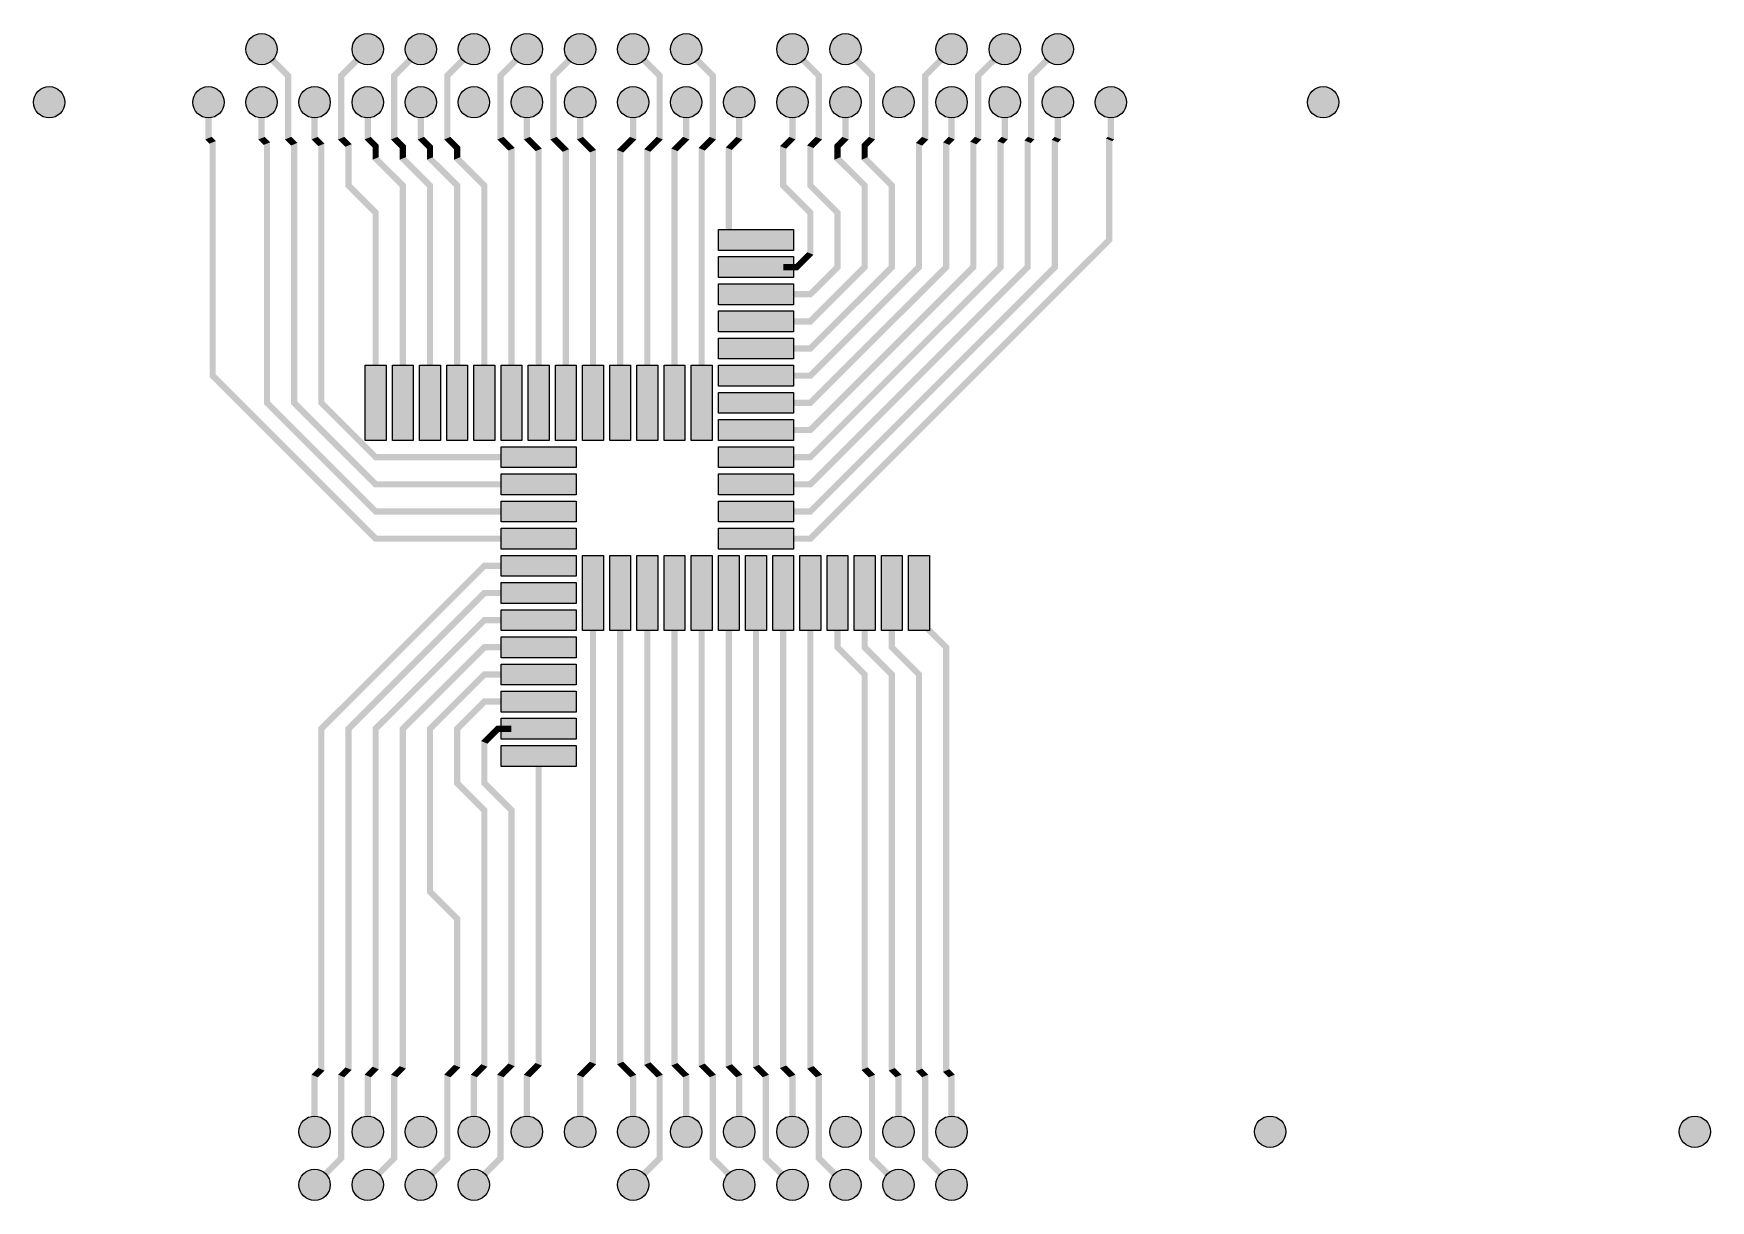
# Model space of a CAD drawing. Header units: metres. Extents: x -750 to 79490, y -60186 to -4330.
import ezdxf

# ---------------------------------------------------------------- set-up
doc = ezdxf.new("R2010")
doc.units = ezdxf.units.M

msp = doc.modelspace()

# ---------------------------------------------------------------- hatches: boundary and pattern name
h = msp.add_hatch(color=0)
edge = h.paths.add_edge_path()
edge.add_arc((10160, -5080), 750, 0, 360)
edge = h.paths.add_edge_path()
edge.add_arc((15240, -5080), 750, 0, 360)
edge = h.paths.add_edge_path()
edge.add_arc((17780, -5080), 750, 0, 360)
edge = h.paths.add_edge_path()
edge.add_arc((20320, -5080), 750, 0, 360)
edge = h.paths.add_edge_path()
edge.add_arc((22860, -5080), 750, 0, 360)
edge = h.paths.add_edge_path()
edge.add_arc((25400, -5080), 750, 0, 360)
edge = h.paths.add_edge_path()
edge.add_arc((27940, -5080), 750, 0, 360)
edge = h.paths.add_edge_path()
edge.add_arc((30480, -5080), 750, 0, 360)
edge = h.paths.add_edge_path()
edge.add_arc((35560, -5080), 750, 0, 360)
edge = h.paths.add_edge_path()
edge.add_arc((38100, -5080), 750, 0, 360)
edge = h.paths.add_edge_path()
edge.add_arc((43180, -5080), 750, 0, 360)
edge = h.paths.add_edge_path()
edge.add_arc((45720, -5080), 750, 0, 360)
edge = h.paths.add_edge_path()
edge.add_arc((48260, -5080), 750, 0, 360)
edge = h.paths.add_edge_path()
edge.add_arc((7620, -7620), 750, 0, 360)
edge = h.paths.add_edge_path()
edge.add_arc((10160, -7620), 750, 0, 360)
edge = h.paths.add_edge_path()
edge.add_arc((12700, -7620), 750, 0, 360)
edge = h.paths.add_edge_path()
edge.add_arc((15240, -7620), 750, 0, 360)
edge = h.paths.add_edge_path()
edge.add_arc((17780, -7620), 750, 0, 360)
edge = h.paths.add_edge_path()
edge.add_arc((22860, -7620), 750, 0, 360)
edge = h.paths.add_edge_path()
edge.add_arc((25400, -7620), 750, 0, 360)
edge = h.paths.add_edge_path()
edge.add_arc((27940, -7620), 750, 0, 360)
edge = h.paths.add_edge_path()
edge.add_arc((30480, -7620), 750, 0, 360)
edge = h.paths.add_edge_path()
edge.add_arc((33020, -7620), 750, 0, 360)
edge = h.paths.add_edge_path()
edge.add_arc((35560, -7620), 750, 0, 360)
edge = h.paths.add_edge_path()
edge.add_arc((38100, -7620), 750, 0, 360)
edge = h.paths.add_edge_path()
edge.add_arc((43180, -7620), 750, 0, 360)
edge = h.paths.add_edge_path()
edge.add_arc((45720, -7620), 750, 0, 360)
edge = h.paths.add_edge_path()
edge.add_arc((48260, -7620), 750, 0, 360)
edge = h.paths.add_edge_path()
edge.add_arc((50800, -7620), 750, 0, 360)
edge = h.paths.add_edge_path()
edge.add_arc((12700, -56896), 750, 0, 360)
edge = h.paths.add_edge_path()
edge.add_arc((15240, -56896), 750, 0, 360)
edge = h.paths.add_edge_path()
edge.add_arc((20320, -56896), 750, 0, 360)
edge = h.paths.add_edge_path()
edge.add_arc((22860, -56896), 750, 0, 360)
edge = h.paths.add_edge_path()
edge.add_arc((25400, -56896), 750, 0, 360)
edge = h.paths.add_edge_path()
edge.add_arc((27940, -56896), 750, 0, 360)
edge = h.paths.add_edge_path()
edge.add_arc((30480, -56896), 750, 0, 360)
edge = h.paths.add_edge_path()
edge.add_arc((33020, -56896), 750, 0, 360)
edge = h.paths.add_edge_path()
edge.add_arc((35560, -56896), 750, 0, 360)
edge = h.paths.add_edge_path()
edge.add_arc((40640, -56896), 750, 0, 360)
edge = h.paths.add_edge_path()
edge.add_arc((43180, -56896), 750, 0, 360)
edge = h.paths.add_edge_path()
edge.add_arc((12700, -59436), 750, 0, 360)
edge = h.paths.add_edge_path()
edge.add_arc((15240, -59436), 750, 0, 360)
edge = h.paths.add_edge_path()
edge.add_arc((17780, -59436), 750, 0, 360)
edge = h.paths.add_edge_path()
edge.add_arc((20320, -59436), 750, 0, 360)
edge = h.paths.add_edge_path()
edge.add_arc((27940, -59436), 750, 0, 360)
edge = h.paths.add_edge_path()
edge.add_arc((33020, -59436), 750, 0, 360)
edge = h.paths.add_edge_path()
edge.add_arc((35560, -59436), 750, 0, 360)
edge = h.paths.add_edge_path()
edge.add_arc((38100, -59436), 750, 0, 360)
edge = h.paths.add_edge_path()
edge.add_arc((40640, -59436), 750, 0, 360)
edge = h.paths.add_edge_path()
edge.add_arc((43180, -59436), 750, 0, 360)
h.paths.add_polyline_path([(15120, -20208), (15120, -20208), (15120, -20208), (16120, -20208), (16120, -20208), (16120, -23808), (16120, -23808), (15120, -23808), (15120, -23808), (15120, -20208)])
h.paths.add_polyline_path([(16420, -20208), (16420, -20208), (16420, -20208), (17420, -20208), (17420, -20208), (17420, -23808), (17420, -23808), (16420, -23808), (16420, -23808), (16420, -20208)])
h.paths.add_polyline_path([(17720, -20208), (17720, -20208), (17720, -20208), (18720, -20208), (18720, -20208), (18720, -23808), (18720, -23808), (17720, -23808), (17720, -23808), (17720, -20208)])
h.paths.add_polyline_path([(19020, -20208), (19020, -20208), (19020, -20208), (20020, -20208), (20020, -20208), (20020, -23808), (20020, -23808), (19020, -23808), (19020, -23808), (19020, -20208)])
h.paths.add_polyline_path([(20320, -20208), (20320, -20208), (20320, -20208), (21320, -20208), (21320, -20208), (21320, -23808), (21320, -23808), (20320, -23808), (20320, -23808), (20320, -20208)])
h.paths.add_polyline_path([(21620, -20208), (21620, -20208), (21620, -20208), (22620, -20208), (22620, -20208), (22620, -23808), (22620, -23808), (21620, -23808), (21620, -23808), (21620, -20208)])
h.paths.add_polyline_path([(22920, -20208), (22920, -20208), (22920, -20208), (23920, -20208), (23920, -20208), (23920, -23808), (23920, -23808), (22920, -23808), (22920, -23808), (22920, -20208)])
h.paths.add_polyline_path([(24220, -20208), (24220, -20208), (24220, -20208), (25220, -20208), (25220, -20208), (25220, -23808), (25220, -23808), (24220, -23808), (24220, -23808), (24220, -20208)])
h.paths.add_polyline_path([(25520, -20208), (25520, -20208), (25520, -20208), (26520, -20208), (26520, -20208), (26520, -23808), (26520, -23808), (25520, -23808), (25520, -23808), (25520, -20208)])
h.paths.add_polyline_path([(26820, -20208), (26820, -20208), (26820, -20208), (27820, -20208), (27820, -20208), (27820, -23808), (27820, -23808), (26820, -23808), (26820, -23808), (26820, -20208)])
h.paths.add_polyline_path([(28120, -20208), (28120, -20208), (28120, -20208), (29120, -20208), (29120, -20208), (29120, -23808), (29120, -23808), (28120, -23808), (28120, -23808), (28120, -20208)])
h.paths.add_polyline_path([(29420, -20208), (29420, -20208), (29420, -20208), (30420, -20208), (30420, -20208), (30420, -23808), (30420, -23808), (29420, -23808), (29420, -23808), (29420, -20208)])
h.paths.add_polyline_path([(30720, -20208), (30720, -20208), (30720, -20208), (31720, -20208), (31720, -20208), (31720, -23808), (31720, -23808), (30720, -23808), (30720, -23808), (30720, -20208)])
h.paths.add_polyline_path([(21620, -24108), (21620, -24108), (21620, -24108), (25220, -24108), (25220, -24108), (25220, -25108), (25220, -25108), (21620, -25108), (21620, -25108), (21620, -24108)])
h.paths.add_polyline_path([(21620, -25408), (21620, -25408), (21620, -25408), (25220, -25408), (25220, -25408), (25220, -26408), (25220, -26408), (21620, -26408), (21620, -26408), (21620, -25408)])
h.paths.add_polyline_path([(21620, -26708), (21620, -26708), (21620, -26708), (25220, -26708), (25220, -26708), (25220, -27708), (25220, -27708), (21620, -27708), (21620, -27708), (21620, -26708)])
h.paths.add_polyline_path([(21620, -28008), (21620, -28008), (21620, -28008), (25220, -28008), (25220, -28008), (25220, -29008), (25220, -29008), (21620, -29008), (21620, -29008), (21620, -28008)])
h.paths.add_polyline_path([(21620, -29308), (21620, -29308), (21620, -29308), (25220, -29308), (25220, -29308), (25220, -30308), (25220, -30308), (21620, -30308), (21620, -30308), (21620, -29308)])
h.paths.add_polyline_path([(21620, -30608), (21620, -30608), (21620, -30608), (25220, -30608), (25220, -30608), (25220, -31608), (25220, -31608), (21620, -31608), (21620, -31608), (21620, -30608)])
h.paths.add_polyline_path([(21620, -31908), (21620, -31908), (21620, -31908), (25220, -31908), (25220, -31908), (25220, -32908), (25220, -32908), (21620, -32908), (21620, -32908), (21620, -31908)])
h.paths.add_polyline_path([(21620, -33208), (21620, -33208), (21620, -33208), (25220, -33208), (25220, -33208), (25220, -34208), (25220, -34208), (21620, -34208), (21620, -34208), (21620, -33208)])
h.paths.add_polyline_path([(21620, -34508), (21620, -34508), (21620, -34508), (25220, -34508), (25220, -34508), (25220, -35508), (25220, -35508), (21620, -35508), (21620, -35508), (21620, -34508)])
h.paths.add_polyline_path([(21620, -35808), (21620, -35808), (21620, -35808), (25220, -35808), (25220, -35808), (25220, -36808), (25220, -36808), (21620, -36808), (21620, -36808), (21620, -35808)])
h.paths.add_polyline_path([(21620, -37108), (21620, -37108), (21620, -37108), (25220, -37108), (25220, -37108), (25220, -38108), (25220, -38108), (21620, -38108), (21620, -38108), (21620, -37108)])
h.paths.add_polyline_path([(21620, -38408), (21620, -38408), (21620, -38408), (25220, -38408), (25220, -38408), (25220, -39408), (25220, -39408), (21620, -39408), (21620, -39408), (21620, -38408)])
h.paths.add_polyline_path([(25520, -29308), (25520, -29308), (25520, -29308), (26520, -29308), (26520, -29308), (26520, -32908), (26520, -32908), (25520, -32908), (25520, -32908), (25520, -29308)])
h.paths.add_polyline_path([(26820, -29308), (26820, -29308), (26820, -29308), (27820, -29308), (27820, -29308), (27820, -32908), (27820, -32908), (26820, -32908), (26820, -32908), (26820, -29308)])
h.paths.add_polyline_path([(28120, -29308), (28120, -29308), (28120, -29308), (29120, -29308), (29120, -29308), (29120, -32908), (29120, -32908), (28120, -32908), (28120, -32908), (28120, -29308)])
h.paths.add_polyline_path([(29420, -29308), (29420, -29308), (29420, -29308), (30420, -29308), (30420, -29308), (30420, -32908), (30420, -32908), (29420, -32908), (29420, -32908), (29420, -29308)])
h.paths.add_polyline_path([(30720, -29308), (30720, -29308), (30720, -29308), (31720, -29308), (31720, -29308), (31720, -32908), (31720, -32908), (30720, -32908), (30720, -32908), (30720, -29308)])
h.paths.add_polyline_path([(32020, -29308), (32020, -29308), (32020, -29308), (33020, -29308), (33020, -29308), (33020, -32908), (33020, -32908), (32020, -32908), (32020, -32908), (32020, -29308)])
h.paths.add_polyline_path([(33320, -29308), (33320, -29308), (33320, -29308), (34320, -29308), (34320, -29308), (34320, -32908), (34320, -32908), (33320, -32908), (33320, -32908), (33320, -29308)])
h.paths.add_polyline_path([(34620, -29308), (34620, -29308), (34620, -29308), (35620, -29308), (35620, -29308), (35620, -32908), (35620, -32908), (34620, -32908), (34620, -32908), (34620, -29308)])
h.paths.add_polyline_path([(35920, -29308), (35920, -29308), (35920, -29308), (36920, -29308), (36920, -29308), (36920, -32908), (36920, -32908), (35920, -32908), (35920, -32908), (35920, -29308)])
h.paths.add_polyline_path([(37220, -29308), (37220, -29308), (37220, -29308), (38220, -29308), (38220, -29308), (38220, -32908), (38220, -32908), (37220, -32908), (37220, -32908), (37220, -29308)])
h.paths.add_polyline_path([(38520, -29308), (38520, -29308), (38520, -29308), (39520, -29308), (39520, -29308), (39520, -32908), (39520, -32908), (38520, -32908), (38520, -32908), (38520, -29308)])
h.paths.add_polyline_path([(39820, -29308), (39820, -29308), (39820, -29308), (40820, -29308), (40820, -29308), (40820, -32908), (40820, -32908), (39820, -32908), (39820, -32908), (39820, -29308)])
h.paths.add_polyline_path([(41120, -29308), (41120, -29308), (41120, -29308), (42120, -29308), (42120, -29308), (42120, -32908), (42120, -32908), (41120, -32908), (41120, -32908), (41120, -29308)])
h.paths.add_polyline_path([(32020, -13708), (32020, -13708), (32020, -13708), (35620, -13708), (35620, -13708), (35620, -14708), (35620, -14708), (32020, -14708), (32020, -14708), (32020, -13708)])
h.paths.add_polyline_path([(32020, -15008), (32020, -15008), (32020, -15008), (35620, -15008), (35620, -15008), (35620, -16008), (35620, -16008), (32020, -16008), (32020, -16008), (32020, -15008)])
h.paths.add_polyline_path([(32020, -16308), (32020, -16308), (32020, -16308), (35620, -16308), (35620, -16308), (35620, -17308), (35620, -17308), (32020, -17308), (32020, -17308), (32020, -16308)])
h.paths.add_polyline_path([(32020, -17608), (32020, -17608), (32020, -17608), (35620, -17608), (35620, -17608), (35620, -18608), (35620, -18608), (32020, -18608), (32020, -18608), (32020, -17608)])
h.paths.add_polyline_path([(32020, -18908), (32020, -18908), (32020, -18908), (35620, -18908), (35620, -18908), (35620, -19908), (35620, -19908), (32020, -19908), (32020, -19908), (32020, -18908)])
h.paths.add_polyline_path([(32020, -20208), (32020, -20208), (32020, -20208), (35620, -20208), (35620, -20208), (35620, -21208), (35620, -21208), (32020, -21208), (32020, -21208), (32020, -20208)])
h.paths.add_polyline_path([(32020, -21508), (32020, -21508), (32020, -21508), (35620, -21508), (35620, -21508), (35620, -22508), (35620, -22508), (32020, -22508), (32020, -22508), (32020, -21508)])
h.paths.add_polyline_path([(32020, -22808), (32020, -22808), (32020, -22808), (35620, -22808), (35620, -22808), (35620, -23808), (35620, -23808), (32020, -23808), (32020, -23808), (32020, -22808)])
h.paths.add_polyline_path([(32020, -24108), (32020, -24108), (32020, -24108), (35620, -24108), (35620, -24108), (35620, -25108), (35620, -25108), (32020, -25108), (32020, -25108), (32020, -24108)])
h.paths.add_polyline_path([(32020, -25408), (32020, -25408), (32020, -25408), (35620, -25408), (35620, -25408), (35620, -26408), (35620, -26408), (32020, -26408), (32020, -26408), (32020, -25408)])
h.paths.add_polyline_path([(32020, -26708), (32020, -26708), (32020, -26708), (35620, -26708), (35620, -26708), (35620, -27708), (35620, -27708), (32020, -27708), (32020, -27708), (32020, -26708)])
h.paths.add_polyline_path([(32020, -28008), (32020, -28008), (32020, -28008), (35620, -28008), (35620, -28008), (35620, -29008), (35620, -29008), (32020, -29008), (32020, -29008), (32020, -28008)])
h = msp.add_hatch(color=5)
edge = h.paths.add_edge_path()
edge.add_arc((0, -7620), 750, 0, 360)
edge = h.paths.add_edge_path()
edge.add_arc((20320, -7620), 750, 0, 360)
edge = h.paths.add_edge_path()
edge.add_arc((40640, -7620), 750, 0, 360)
edge = h.paths.add_edge_path()
edge.add_arc((60960, -7620), 750, 0, 360)
edge = h.paths.add_edge_path()
edge.add_arc((17780, -56896), 750, 0, 360)
edge = h.paths.add_edge_path()
edge.add_arc((38100, -56896), 750, 0, 360)
edge = h.paths.add_edge_path()
edge.add_arc((58420, -56896), 750, 0, 360)
edge = h.paths.add_edge_path()
edge.add_arc((78740, -56896), 750, 0, 360)

# ---------------------------------------------------------------- linework, layer by layer
for points in [[(32020, -13708), (32020, -13708), (32020, -13708), (35620, -13708), (35620, -13708), (35620, -14708), (35620, -14708), (32020, -14708), (32020, -14708), (32020, -13708)], [(32020, -15008), (32020, -15008), (32020, -15008), (35620, -15008), (35620, -15008), (35620, -16008), (35620, -16008), (32020, -16008), (32020, -16008), (32020, -15008)], [(32020, -16308), (32020, -16308), (32020, -16308), (35620, -16308), (35620, -16308), (35620, -17308), (35620, -17308), (32020, -17308), (32020, -17308), (32020, -16308)], [(32020, -17608), (32020, -17608), (32020, -17608), (35620, -17608), (35620, -17608), (35620, -18608), (35620, -18608), (32020, -18608), (32020, -18608), (32020, -17608)], [(32020, -18908), (32020, -18908), (32020, -18908), (35620, -18908), (35620, -18908), (35620, -19908), (35620, -19908), (32020, -19908), (32020, -19908), (32020, -18908)], [(15120, -20208), (15120, -20208), (15120, -20208), (16120, -20208), (16120, -20208), (16120, -23808), (16120, -23808), (15120, -23808), (15120, -23808), (15120, -20208)], [(16420, -20208), (16420, -20208), (16420, -20208), (17420, -20208), (17420, -20208), (17420, -23808), (17420, -23808), (16420, -23808), (16420, -23808), (16420, -20208)], [(17720, -20208), (17720, -20208), (17720, -20208), (18720, -20208), (18720, -20208), (18720, -23808), (18720, -23808), (17720, -23808), (17720, -23808), (17720, -20208)], [(19020, -20208), (19020, -20208), (19020, -20208), (20020, -20208), (20020, -20208), (20020, -23808), (20020, -23808), (19020, -23808), (19020, -23808), (19020, -20208)], [(20320, -20208), (20320, -20208), (20320, -20208), (21320, -20208), (21320, -20208), (21320, -23808), (21320, -23808), (20320, -23808), (20320, -23808), (20320, -20208)], [(21620, -20208), (21620, -20208), (21620, -20208), (22620, -20208), (22620, -20208), (22620, -23808), (22620, -23808), (21620, -23808), (21620, -23808), (21620, -20208)], [(22920, -20208), (22920, -20208), (22920, -20208), (23920, -20208), (23920, -20208), (23920, -23808), (23920, -23808), (22920, -23808), (22920, -23808), (22920, -20208)], [(24220, -20208), (24220, -20208), (24220, -20208), (25220, -20208), (25220, -20208), (25220, -23808), (25220, -23808), (24220, -23808), (24220, -23808), (24220, -20208)], [(25520, -20208), (25520, -20208), (25520, -20208), (26520, -20208), (26520, -20208), (26520, -23808), (26520, -23808), (25520, -23808), (25520, -23808), (25520, -20208)], [(26820, -20208), (26820, -20208), (26820, -20208), (27820, -20208), (27820, -20208), (27820, -23808), (27820, -23808), (26820, -23808), (26820, -23808), (26820, -20208)], [(28120, -20208), (28120, -20208), (28120, -20208), (29120, -20208), (29120, -20208), (29120, -23808), (29120, -23808), (28120, -23808), (28120, -23808), (28120, -20208)], [(29420, -20208), (29420, -20208), (29420, -20208), (30420, -20208), (30420, -20208), (30420, -23808), (30420, -23808), (29420, -23808), (29420, -23808), (29420, -20208)], [(30720, -20208), (30720, -20208), (30720, -20208), (31720, -20208), (31720, -20208), (31720, -23808), (31720, -23808), (30720, -23808), (30720, -23808), (30720, -20208)], [(32020, -20208), (32020, -20208), (32020, -20208), (35620, -20208), (35620, -20208), (35620, -21208), (35620, -21208), (32020, -21208), (32020, -21208), (32020, -20208)], [(32020, -21508), (32020, -21508), (32020, -21508), (35620, -21508), (35620, -21508), (35620, -22508), (35620, -22508), (32020, -22508), (32020, -22508), (32020, -21508)], [(32020, -22808), (32020, -22808), (32020, -22808), (35620, -22808), (35620, -22808), (35620, -23808), (35620, -23808), (32020, -23808), (32020, -23808), (32020, -22808)], [(21620, -24108), (21620, -24108), (21620, -24108), (25220, -24108), (25220, -24108), (25220, -25108), (25220, -25108), (21620, -25108), (21620, -25108), (21620, -24108)], [(32020, -24108), (32020, -24108), (32020, -24108), (35620, -24108), (35620, -24108), (35620, -25108), (35620, -25108), (32020, -25108), (32020, -25108), (32020, -24108)], [(21620, -25408), (21620, -25408), (21620, -25408), (25220, -25408), (25220, -25408), (25220, -26408), (25220, -26408), (21620, -26408), (21620, -26408), (21620, -25408)], [(32020, -25408), (32020, -25408), (32020, -25408), (35620, -25408), (35620, -25408), (35620, -26408), (35620, -26408), (32020, -26408), (32020, -26408), (32020, -25408)], [(21620, -26708), (21620, -26708), (21620, -26708), (25220, -26708), (25220, -26708), (25220, -27708), (25220, -27708), (21620, -27708), (21620, -27708), (21620, -26708)], [(32020, -26708), (32020, -26708), (32020, -26708), (35620, -26708), (35620, -26708), (35620, -27708), (35620, -27708), (32020, -27708), (32020, -27708), (32020, -26708)], [(21620, -28008), (21620, -28008), (21620, -28008), (25220, -28008), (25220, -28008), (25220, -29008), (25220, -29008), (21620, -29008), (21620, -29008), (21620, -28008)], [(32020, -28008), (32020, -28008), (32020, -28008), (35620, -28008), (35620, -28008), (35620, -29008), (35620, -29008), (32020, -29008), (32020, -29008), (32020, -28008)], [(21620, -29308), (21620, -29308), (21620, -29308), (25220, -29308), (25220, -29308), (25220, -30308), (25220, -30308), (21620, -30308), (21620, -30308), (21620, -29308)], [(25520, -29308), (25520, -29308), (25520, -29308), (26520, -29308), (26520, -29308), (26520, -32908), (26520, -32908), (25520, -32908), (25520, -32908), (25520, -29308)], [(26820, -29308), (26820, -29308), (26820, -29308), (27820, -29308), (27820, -29308), (27820, -32908), (27820, -32908), (26820, -32908), (26820, -32908), (26820, -29308)], [(28120, -29308), (28120, -29308), (28120, -29308), (29120, -29308), (29120, -29308), (29120, -32908), (29120, -32908), (28120, -32908), (28120, -32908), (28120, -29308)], [(29420, -29308), (29420, -29308), (29420, -29308), (30420, -29308), (30420, -29308), (30420, -32908), (30420, -32908), (29420, -32908), (29420, -32908), (29420, -29308)], [(30720, -29308), (30720, -29308), (30720, -29308), (31720, -29308), (31720, -29308), (31720, -32908), (31720, -32908), (30720, -32908), (30720, -32908), (30720, -29308)], [(32020, -29308), (32020, -29308), (32020, -29308), (33020, -29308), (33020, -29308), (33020, -32908), (33020, -32908), (32020, -32908), (32020, -32908), (32020, -29308)], [(33320, -29308), (33320, -29308), (33320, -29308), (34320, -29308), (34320, -29308), (34320, -32908), (34320, -32908), (33320, -32908), (33320, -32908), (33320, -29308)], [(34620, -29308), (34620, -29308), (34620, -29308), (35620, -29308), (35620, -29308), (35620, -32908), (35620, -32908), (34620, -32908), (34620, -32908), (34620, -29308)], [(35920, -29308), (35920, -29308), (35920, -29308), (36920, -29308), (36920, -29308), (36920, -32908), (36920, -32908), (35920, -32908), (35920, -32908), (35920, -29308)], [(37220, -29308), (37220, -29308), (37220, -29308), (38220, -29308), (38220, -29308), (38220, -32908), (38220, -32908), (37220, -32908), (37220, -32908), (37220, -29308)], [(38520, -29308), (38520, -29308), (38520, -29308), (39520, -29308), (39520, -29308), (39520, -32908), (39520, -32908), (38520, -32908), (38520, -32908), (38520, -29308)], [(39820, -29308), (39820, -29308), (39820, -29308), (40820, -29308), (40820, -29308), (40820, -32908), (40820, -32908), (39820, -32908), (39820, -32908), (39820, -29308)], [(41120, -29308), (41120, -29308), (41120, -29308), (42120, -29308), (42120, -29308), (42120, -32908), (42120, -32908), (41120, -32908), (41120, -32908), (41120, -29308)], [(21620, -30608), (21620, -30608), (21620, -30608), (25220, -30608), (25220, -30608), (25220, -31608), (25220, -31608), (21620, -31608), (21620, -31608), (21620, -30608)], [(21620, -31908), (21620, -31908), (21620, -31908), (25220, -31908), (25220, -31908), (25220, -32908), (25220, -32908), (21620, -32908), (21620, -32908), (21620, -31908)], [(21620, -33208), (21620, -33208), (21620, -33208), (25220, -33208), (25220, -33208), (25220, -34208), (25220, -34208), (21620, -34208), (21620, -34208), (21620, -33208)], [(21620, -34508), (21620, -34508), (21620, -34508), (25220, -34508), (25220, -34508), (25220, -35508), (25220, -35508), (21620, -35508), (21620, -35508), (21620, -34508)], [(21620, -35808), (21620, -35808), (21620, -35808), (25220, -35808), (25220, -35808), (25220, -36808), (25220, -36808), (21620, -36808), (21620, -36808), (21620, -35808)], [(21620, -37108), (21620, -37108), (21620, -37108), (25220, -37108), (25220, -37108), (25220, -38108), (25220, -38108), (21620, -38108), (21620, -38108), (21620, -37108)], [(21620, -38408), (21620, -38408), (21620, -38408), (25220, -38408), (25220, -38408), (25220, -39408), (25220, -39408), (21620, -39408), (21620, -39408), (21620, -38408)]]:
    msp.add_lwpolyline(points, close=True)
for centre in [(10160, -5080), (15240, -5080), (17780, -5080), (20320, -5080), (22860, -5080), (25400, -5080), (27940, -5080), (30480, -5080), (35560, -5080), (38100, -5080), (43180, -5080), (45720, -5080), (48260, -5080), (7620, -7620), (10160, -7620), (12700, -7620), (15240, -7620), (17780, -7620), (22860, -7620), (25400, -7620), (27940, -7620), (30480, -7620), (33020, -7620), (35560, -7620), (38100, -7620), (43180, -7620), (45720, -7620), (48260, -7620), (50800, -7620), (12700, -56896), (15240, -56896), (20320, -56896), (22860, -56896), (25400, -56896), (27940, -56896), (30480, -56896), (33020, -56896), (35560, -56896), (40640, -56896), (43180, -56896), (12700, -59436), (15240, -59436), (17780, -59436), (20320, -59436), (27940, -59436), (33020, -59436), (35560, -59436), (38100, -59436), (40640, -59436), (43180, -59436)]:
    msp.add_circle(centre, 750)
at = {"color": 5}
for centre in [(0, -7620), (20320, -7620), (40640, -7620), (60960, -7620), (17780, -56896), (38100, -56896), (58420, -56896), (78740, -56896)]:
    msp.add_circle(centre, 750, dxfattribs=at)
for points in [[(10054, -5186), (10266, -4974), (11280, -6412), (11580, -6288)], [(14120, -6412), (13820, -6288), (15346, -5186), (15134, -4974)], [(16660, -6412), (16360, -6288), (17886, -5186), (17674, -4974)], [(19200, -6412), (18900, -6288), (20426, -5186), (20214, -4974)], [(21740, -6412), (21440, -6288), (22966, -5186), (22754, -4974)], [(24280, -6412), (23980, -6288), (25506, -5186), (25294, -4974)], [(27834, -5186), (28046, -4974), (29060, -6412), (29360, -6288)], [(30374, -5186), (30586, -4974), (31600, -6412), (31900, -6288)], [(35454, -5186), (35666, -4974), (36680, -6412), (36980, -6288)], [(37994, -5186), (38206, -4974), (39220, -6412), (39520, -6288)], [(42060, -6412), (41760, -6288), (43286, -5186), (43074, -4974)], [(44600, -6412), (44300, -6288), (45826, -5186), (45614, -4974)], [(47140, -6412), (46840, -6288), (48366, -5186), (48154, -4974)], [(11280, -9401), (11280, -6412), (11580, -9277), (11580, -6288)], [(13820, -9401), (13820, -6288), (14120, -9277), (14120, -6412)], [(16360, -9401), (16360, -6288), (16660, -9277), (16660, -6412)], [(18900, -9401), (18900, -6288), (19200, -9277), (19200, -6412)], [(21440, -9401), (21440, -6288), (21740, -9277), (21740, -6412)], [(23980, -9401), (23980, -6288), (24280, -9277), (24280, -6412)], [(29060, -9277), (29060, -6412), (29360, -9401), (29360, -6288)], [(31600, -9277), (31600, -6412), (31900, -9401), (31900, -6288)], [(36680, -8039), (36680, -6412), (36980, -8039), (36980, -6288)], [(39220, -9277), (39220, -6412), (39520, -9401), (39520, -6288)], [(41760, -9277), (41760, -6288), (42060, -9401), (42060, -6412)], [(44300, -9277), (44300, -6288), (44600, -9401), (44600, -6412)], [(46840, -9277), (46840, -6288), (47140, -9401), (47140, -6412)], [(7470, -9401), (7470, -7620), (7770, -9277), (7770, -7620)], [(10010, -9401), (10010, -7620), (10310, -9277), (10310, -7620)], [(12550, -9401), (12550, -7620), (12850, -9277), (12850, -7620)], [(15090, -9401), (15090, -7620), (15390, -9277), (15390, -7620)], [(17630, -9401), (17630, -7620), (17930, -9277), (17930, -7620)], [(22710, -9401), (22710, -7620), (23010, -9277), (23010, -7620)], [(25250, -9401), (25250, -7620), (25550, -9277), (25550, -7620)], [(27790, -9277), (27790, -7620), (28090, -9401), (28090, -7620)], [(30330, -9277), (30330, -7620), (30630, -9401), (30630, -7620)], [(32870, -9277), (32870, -7620), (33170, -9401), (33170, -7620)], [(35410, -9277), (35410, -7620), (35710, -9401), (35710, -7620)], [(37950, -9277), (37950, -7620), (38250, -9401), (38250, -7620)], [(43030, -9277), (43030, -7620), (43330, -9401), (43330, -7620)], [(45570, -9277), (45570, -7620), (45870, -9401), (45870, -7620)], [(48110, -9277), (48110, -7620), (48410, -9401), (48410, -7620)], [(50650, -9277), (50650, -7620), (50950, -9401), (50950, -7620)], [(36680, -9277), (36680, -8039), (36980, -9401), (36980, -8039)], [(7670, -9601), (7470, -9401), (7970, -9477), (7770, -9277)], [(7670, -20770), (7670, -9601), (7970, -20646), (7970, -9477)], [(10270, -9661), (10010, -9401), (10570, -9537), (10310, -9277)], [(10270, -22070), (10270, -9661), (10570, -21946), (10570, -9537)], [(11570, -9691), (11280, -9401), (11870, -9567), (11580, -9277)], [(11570, -22070), (11570, -9691), (11870, -21946), (11870, -9567)], [(12550, -9401), (12850, -9277), (12870, -9721), (13170, -9597)], [(12870, -22070), (12870, -9721), (13170, -21946), (13170, -9597)], [(13820, -9401), (14120, -9277), (14170, -9751), (14470, -9627)], [(14170, -11670), (14170, -9751), (14470, -11546), (14470, -9627)], [(15090, -9401), (15390, -9277), (15470, -9781), (15770, -9657)], [(16360, -9401), (16660, -9277), (16770, -9811), (17070, -9687)], [(17630, -9401), (17930, -9277), (18070, -9841), (18370, -9717)], [(18900, -9401), (19200, -9277), (19370, -9871), (19670, -9747)], [(21440, -9401), (21740, -9277), (21970, -9931), (22270, -9807)], [(22710, -9401), (23010, -9277), (23270, -9961), (23570, -9837)], [(23980, -9401), (24280, -9277), (24570, -9991), (24870, -9867)], [(25250, -9401), (25550, -9277), (25870, -10021), (26170, -9897)], [(27470, -10021), (27170, -9897), (28090, -9401), (27790, -9277)], [(28770, -9991), (28470, -9867), (29360, -9401), (29060, -9277)], [(30070, -9961), (29770, -9837), (30630, -9401), (30330, -9277)], [(31370, -9931), (31070, -9807), (31900, -9401), (31600, -9277)], [(32670, -9901), (32370, -9777), (33170, -9401), (32870, -9277)], [(35270, -9841), (34970, -9717), (35710, -9401), (35410, -9277)], [(36570, -9811), (36270, -9687), (36980, -9401), (36680, -9277)], [(37870, -9781), (37570, -9657), (38250, -9401), (37950, -9277)], [(39170, -9751), (38870, -9627), (39520, -9401), (39220, -9277)], [(38870, -10370), (38870, -9627), (39170, -10246), (39170, -9751)], [(41470, -9567), (41760, -9277), (41770, -9691), (42060, -9401)], [(41470, -15446), (41470, -9567), (41770, -15570), (41770, -9691)], [(42770, -9537), (43030, -9277), (43070, -9661), (43330, -9401)], [(42770, -15446), (42770, -9537), (43070, -15570), (43070, -9661)], [(44070, -9507), (44300, -9277), (44370, -9631), (44600, -9401)], [(44070, -15446), (44070, -9507), (44370, -15570), (44370, -9631)], [(45370, -9477), (45570, -9277), (45670, -9601), (45870, -9401)], [(45370, -15446), (45370, -9477), (45670, -15570), (45670, -9601)], [(46670, -9447), (46840, -9277), (46970, -9571), (47140, -9401)], [(46670, -15446), (46670, -9447), (46970, -15570), (46970, -9571)], [(47970, -9417), (48110, -9277), (48270, -9541), (48410, -9401)], [(47970, -15446), (47970, -9417), (48270, -15570), (48270, -9541)], [(50570, -9357), (50650, -9277), (50870, -9481), (50950, -9401)], [(50570, -14146), (50570, -9357), (50870, -14270), (50870, -9481)], [(15470, -10370), (15470, -9781), (15770, -10246), (15770, -9657)], [(15470, -10370), (15770, -10246), (16770, -11670), (17070, -11546)], [(16770, -10370), (16770, -9811), (17070, -10246), (17070, -9687)], [(16770, -10370), (17070, -10246), (18070, -11670), (18370, -11546)], [(18070, -10370), (18070, -9841), (18370, -10246), (18370, -9717)], [(18070, -10370), (18370, -10246), (19370, -11670), (19670, -11546)], [(19370, -10370), (19370, -9871), (19670, -10246), (19670, -9747)], [(19370, -10370), (19670, -10246), (20670, -11670), (20970, -11546)], [(21970, -16808), (21970, -9931), (22270, -16808), (22270, -9807)], [(23270, -16808), (23270, -9961), (23570, -16808), (23570, -9837)], [(24570, -16808), (24570, -9991), (24870, -16808), (24870, -9867)], [(25870, -16808), (25870, -10021), (26170, -16808), (26170, -9897)], [(27170, -16808), (27170, -9897), (27470, -16808), (27470, -10021)], [(28470, -16808), (28470, -9867), (28770, -16808), (28770, -9991)], [(29770, -16808), (29770, -9837), (30070, -16808), (30070, -9961)], [(31070, -16808), (31070, -9807), (31370, -16808), (31370, -9931)], [(32370, -11608), (32370, -9777), (32670, -11608), (32670, -9901)], [(34970, -11670), (34970, -9717), (35270, -11546), (35270, -9841)], [(36270, -11670), (36270, -9687), (36570, -11546), (36570, -9811)], [(37570, -10370), (37570, -9657), (37870, -10246), (37870, -9781)], [(37570, -10370), (37870, -10246), (38870, -11670), (39170, -11546)], [(38870, -10370), (39170, -10246), (40170, -11670), (40470, -11546)], [(14170, -11670), (14470, -11546), (15470, -12970), (15770, -12846)], [(16770, -16808), (16770, -11670), (17070, -16808), (17070, -11546)], [(18070, -16808), (18070, -11670), (18370, -16808), (18370, -11546)], [(19370, -16808), (19370, -11670), (19670, -16808), (19670, -11546)], [(20670, -16808), (20670, -11670), (20970, -16808), (20970, -11546)], [(32370, -12908), (32370, -11608), (32670, -12908), (32670, -11608)], [(34970, -11670), (35270, -11546), (36270, -12970), (36570, -12846)], [(36270, -11670), (36570, -11546), (37570, -12970), (37870, -12846)], [(38870, -14208), (38870, -11670), (39170, -14208), (39170, -11546)], [(40170, -14208), (40170, -11670), (40470, -14208), (40470, -11546)], [(15470, -16808), (15470, -12970), (15770, -16808), (15770, -12846)], [(32370, -14208), (32370, -12908), (32670, -14208), (32670, -12908)], [(36270, -14796), (36270, -12970), (36570, -14920), (36570, -12846)], [(37570, -15446), (37570, -12970), (37870, -15570), (37870, -12846)], [(38870, -15446), (38870, -14208), (39170, -15570), (39170, -14208)], [(40170, -15446), (40170, -14208), (40470, -15570), (40470, -14208)], [(40426, -24714), (40214, -24502), (50870, -14270), (50570, -14146)], [(35832, -15658), (35708, -15358), (36570, -14920), (36270, -14796)], [(35120, -15658), (35120, -15358), (35832, -15658), (35708, -15358)], [(36482, -16958), (36358, -16658), (37870, -15570), (37570, -15446)], [(37826, -16914), (37614, -16702), (39170, -15570), (38870, -15446)], [(39126, -16914), (38914, -16702), (40470, -15570), (40170, -15446)], [(40426, -16914), (40214, -16702), (41770, -15570), (41470, -15446)], [(40426, -18214), (40214, -18002), (43070, -15570), (42770, -15446)], [(40426, -19514), (40214, -19302), (44370, -15570), (44070, -15446)], [(40426, -20814), (40214, -20602), (45670, -15570), (45370, -15446)], [(40426, -22114), (40214, -21902), (46970, -15570), (46670, -15446)], [(40426, -23414), (40214, -23202), (48270, -15570), (47970, -15446)], [(15470, -18108), (15470, -16808), (15770, -18108), (15770, -16808)], [(16770, -18108), (16770, -16808), (17070, -18108), (17070, -16808)], [(18070, -18108), (18070, -16808), (18370, -18108), (18370, -16808)], [(19370, -18108), (19370, -16808), (19670, -18108), (19670, -16808)], [(20670, -18108), (20670, -16808), (20970, -18108), (20970, -16808)], [(21970, -18108), (21970, -16808), (22270, -18108), (22270, -16808)], [(23270, -18108), (23270, -16808), (23570, -18108), (23570, -16808)], [(24570, -18108), (24570, -16808), (24870, -18108), (24870, -16808)], [(25870, -18108), (25870, -16808), (26170, -18108), (26170, -16808)], [(27170, -18108), (27170, -16808), (27470, -18108), (27470, -16808)], [(28470, -18108), (28470, -16808), (28770, -18108), (28770, -16808)], [(29770, -18108), (29770, -16808), (30070, -18108), (30070, -16808)], [(31070, -18108), (31070, -16808), (31370, -18108), (31370, -16808)], [(35120, -16958), (35120, -16658), (36482, -16958), (36358, -16658)], [(36482, -18258), (36358, -17958), (37826, -16914), (37614, -16702)], [(37826, -18214), (37614, -18002), (39126, -16914), (38914, -16702)], [(39126, -18214), (38914, -18002), (40426, -16914), (40214, -16702)], [(15470, -19408), (15470, -18108), (15770, -19408), (15770, -18108)], [(16770, -19408), (16770, -18108), (17070, -19408), (17070, -18108)], [(18070, -19408), (18070, -18108), (18370, -19408), (18370, -18108)], [(19370, -19408), (19370, -18108), (19670, -19408), (19670, -18108)], [(20670, -19408), (20670, -18108), (20970, -19408), (20970, -18108)], [(21970, -19408), (21970, -18108), (22270, -19408), (22270, -18108)], [(23270, -19408), (23270, -18108), (23570, -19408), (23570, -18108)], [(24570, -19408), (24570, -18108), (24870, -19408), (24870, -18108)], [(25870, -19408), (25870, -18108), (26170, -19408), (26170, -18108)], [(27170, -19408), (27170, -18108), (27470, -19408), (27470, -18108)], [(28470, -19408), (28470, -18108), (28770, -19408), (28770, -18108)], [(29770, -19408), (29770, -18108), (30070, -19408), (30070, -18108)], [(31070, -19408), (31070, -18108), (31370, -19408), (31370, -18108)], [(35120, -18258), (35120, -17958), (36482, -18258), (36358, -17958)], [(36482, -19558), (36358, -19258), (37826, -18214), (37614, -18002)], [(37826, -19514), (37614, -19302), (39126, -18214), (38914, -18002)], [(39126, -19514), (38914, -19302), (40426, -18214), (40214, -18002)], [(15470, -20708), (15470, -19408), (15770, -20708), (15770, -19408)], [(16770, -20708), (16770, -19408), (17070, -20708), (17070, -19408)], [(18070, -20708), (18070, -19408), (18370, -20708), (18370, -19408)], [(19370, -20708), (19370, -19408), (19670, -20708), (19670, -19408)], [(20670, -20708), (20670, -19408), (20970, -20708), (20970, -19408)], [(21970, -20708), (21970, -19408), (22270, -20708), (22270, -19408)], [(23270, -20708), (23270, -19408), (23570, -20708), (23570, -19408)], [(24570, -20708), (24570, -19408), (24870, -20708), (24870, -19408)], [(25870, -20708), (25870, -19408), (26170, -20708), (26170, -19408)], [(27170, -20708), (27170, -19408), (27470, -20708), (27470, -19408)], [(28470, -20708), (28470, -19408), (28770, -20708), (28770, -19408)], [(29770, -20708), (29770, -19408), (30070, -20708), (30070, -19408)], [(31070, -20708), (31070, -19408), (31370, -20708), (31370, -19408)], [(35120, -19558), (35120, -19258), (36482, -19558), (36358, -19258)], [(36482, -20858), (36358, -20558), (37826, -19514), (37614, -19302)], [(37826, -20814), (37614, -20602), (39126, -19514), (38914, -19302)], [(39126, -20814), (38914, -20602), (40426, -19514), (40214, -19302)], [(7670, -20770), (7970, -20646), (15558, -28658), (15682, -28358)], [(35120, -20858), (35120, -20558), (36482, -20858), (36358, -20558)], [(36482, -22158), (36358, -21858), (37826, -20814), (37614, -20602)], [(37826, -22114), (37614, -21902), (39126, -20814), (38914, -20602)], [(39126, -22114), (38914, -21902), (40426, -20814), (40214, -20602)], [(10270, -22070), (10570, -21946), (15558, -27358), (15682, -27058)], [(11570, -22070), (11870, -21946), (15558, -26058), (15682, -25758)], [(12870, -22070), (13170, -21946), (15558, -24758), (15682, -24458)], [(35120, -22158), (35120, -21858), (36482, -22158), (36358, -21858)], [(36482, -23458), (36358, -23158), (37826, -22114), (37614, -21902)], [(37826, -23414), (37614, -23202), (39126, -22114), (38914, -21902)], [(39126, -23414), (38914, -23202), (40426, -22114), (40214, -21902)], [(35120, -23458), (35120, -23158), (36482, -23458), (36358, -23158)], [(36482, -24758), (36358, -24458), (37826, -23414), (37614, -23202)], [(37826, -24714), (37614, -24502), (39126, -23414), (38914, -23202)], [(39126, -24714), (38914, -24502), (40426, -23414), (40214, -23202)], [(15558, -24758), (15682, -24458), (18220, -24758), (18220, -24458)], [(18220, -24758), (18220, -24458), (19520, -24758), (19520, -24458)], [(19520, -24758), (19520, -24458), (20820, -24758), (20820, -24458)], [(20820, -24758), (20820, -24458), (22120, -24758), (22120, -24458)], [(35120, -24758), (35120, -24458), (36482, -24758), (36358, -24458)], [(36482, -26058), (36358, -25758), (37826, -24714), (37614, -24502)], [(37826, -26014), (37614, -25802), (39126, -24714), (38914, -24502)], [(39126, -26014), (38914, -25802), (40426, -24714), (40214, -24502)], [(15558, -26058), (15682, -25758), (18220, -26058), (18220, -25758)], [(18220, -26058), (18220, -25758), (19520, -26058), (19520, -25758)], [(19520, -26058), (19520, -25758), (20820, -26058), (20820, -25758)], [(20820, -26058), (20820, -25758), (22120, -26058), (22120, -25758)], [(35120, -26058), (35120, -25758), (36482, -26058), (36358, -25758)], [(36482, -27358), (36358, -27058), (37826, -26014), (37614, -25802)], [(37826, -27314), (37614, -27102), (39126, -26014), (38914, -25802)], [(15558, -27358), (15682, -27058), (18220, -27358), (18220, -27058)], [(18220, -27358), (18220, -27058), (19520, -27358), (19520, -27058)], [(19520, -27358), (19520, -27058), (20820, -27358), (20820, -27058)], [(20820, -27358), (20820, -27058), (22120, -27358), (22120, -27058)], [(35120, -27358), (35120, -27058), (36482, -27358), (36358, -27058)], [(36482, -28658), (36358, -28358), (37826, -27314), (37614, -27102)], [(15558, -28658), (15682, -28358), (18220, -28658), (18220, -28358)], [(18220, -28658), (18220, -28358), (19520, -28658), (19520, -28358)], [(19520, -28658), (19520, -28358), (20820, -28658), (20820, -28358)], [(20820, -28658), (20820, -28358), (22120, -28658), (22120, -28358)], [(35120, -28658), (35120, -28358), (36482, -28658), (36358, -28358)], [(19626, -31214), (19414, -31002), (20882, -29958), (20758, -29658)], [(20882, -29958), (20758, -29658), (22120, -29958), (22120, -29658)], [(18326, -32514), (18114, -32302), (19626, -31214), (19414, -31002)], [(19626, -32514), (19414, -32302), (20882, -31258), (20758, -30958)], [(20882, -31258), (20758, -30958), (22120, -31258), (22120, -30958)], [(17026, -33814), (16814, -33602), (18326, -32514), (18114, -32302)], [(18326, -33814), (18114, -33602), (19626, -32514), (19414, -32302)], [(19626, -33814), (19414, -33602), (20882, -32558), (20758, -32258)], [(20882, -32558), (20758, -32258), (22120, -32558), (22120, -32258)], [(25870, -33708), (25870, -32408), (26170, -33708), (26170, -32408)], [(27170, -33708), (27170, -32408), (27470, -33708), (27470, -32408)], [(28470, -33708), (28470, -32408), (28770, -33708), (28770, -32408)], [(29770, -33708), (29770, -32408), (30070, -33708), (30070, -32408)], [(31070, -33708), (31070, -32408), (31370, -33708), (31370, -32408)], [(32370, -33708), (32370, -32408), (32670, -33708), (32670, -32408)], [(33670, -33708), (33670, -32408), (33970, -33708), (33970, -32408)], [(34970, -33708), (34970, -32408), (35270, -33708), (35270, -32408)], [(36270, -33708), (36270, -32408), (36570, -33708), (36570, -32408)], [(37570, -33770), (37570, -32408), (37870, -33646), (37870, -32408)], [(38870, -33770), (38870, -32408), (39170, -33646), (39170, -32408)], [(40170, -33770), (40170, -32408), (40470, -33646), (40470, -32408)], [(41514, -32514), (41726, -32302), (42770, -33770), (43070, -33646)], [(13170, -37670), (12870, -37546), (17026, -33814), (16814, -33602)], [(17026, -35114), (16814, -34902), (18326, -33814), (18114, -33602)], [(18326, -35114), (18114, -34902), (19626, -33814), (19414, -33602)], [(19626, -35114), (19414, -34902), (20882, -33858), (20758, -33558)], [(20882, -33858), (20758, -33558), (22120, -33858), (22120, -33558)], [(37570, -33770), (37870, -33646), (38870, -35070), (39170, -34946)], [(38870, -33770), (39170, -33646), (40170, -35070), (40470, -34946)], [(40170, -33770), (40470, -33646), (41470, -35070), (41770, -34946)], [(42770, -35008), (42770, -33770), (43070, -35008), (43070, -33646)], [(25870, -35008), (25870, -33708), (26170, -35008), (26170, -33708)], [(27170, -35008), (27170, -33708), (27470, -35008), (27470, -33708)], [(28470, -35008), (28470, -33708), (28770, -35008), (28770, -33708)], [(29770, -35008), (29770, -33708), (30070, -35008), (30070, -33708)], [(31070, -35008), (31070, -33708), (31370, -35008), (31370, -33708)], [(32370, -35008), (32370, -33708), (32670, -35008), (32670, -33708)], [(33670, -35008), (33670, -33708), (33970, -35008), (33970, -33708)], [(34970, -35008), (34970, -33708), (35270, -35008), (35270, -33708)], [(36270, -35008), (36270, -33708), (36570, -35008), (36570, -33708)], [(14470, -37670), (14170, -37546), (17026, -35114), (16814, -34902)], [(17026, -36414), (16814, -36202), (18326, -35114), (18114, -34902)], [(18326, -36414), (18114, -36202), (19626, -35114), (19414, -34902)], [(19626, -36414), (19414, -36202), (20882, -35158), (20758, -34858)], [(20882, -35158), (20758, -34858), (22120, -35158), (22120, -34858)], [(25870, -36308), (25870, -35008), (26170, -36308), (26170, -35008)], [(27170, -36308), (27170, -35008), (27470, -36308), (27470, -35008)], [(28470, -36308), (28470, -35008), (28770, -36308), (28770, -35008)], [(29770, -36308), (29770, -35008), (30070, -36308), (30070, -35008)], [(31070, -36308), (31070, -35008), (31370, -36308), (31370, -35008)], [(32370, -36308), (32370, -35008), (32670, -36308), (32670, -35008)], [(33670, -36308), (33670, -35008), (33970, -36308), (33970, -35008)], [(34970, -36308), (34970, -35008), (35270, -36308), (35270, -35008)], [(36270, -36308), (36270, -35008), (36570, -36308), (36570, -35008)], [(38870, -36308), (38870, -35070), (39170, -36308), (39170, -34946)], [(40170, -36308), (40170, -35070), (40470, -36308), (40470, -34946)], [(41470, -36308), (41470, -35070), (41770, -36308), (41770, -34946)], [(42770, -36308), (42770, -35008), (43070, -36308), (43070, -35008)], [(15770, -37670), (15470, -37546), (17026, -36414), (16814, -36202)], [(17070, -37670), (16770, -37546), (18326, -36414), (18114, -36202)], [(18370, -37670), (18070, -37546), (19626, -36414), (19414, -36202)], [(19670, -37670), (19370, -37546), (20882, -36458), (20758, -36158)], [(20882, -36458), (20758, -36158), (22120, -36458), (22120, -36158)], [(25870, -53545), (25870, -36308), (26170, -53669), (26170, -36308)], [(27170, -53669), (27170, -36308), (27470, -53545), (27470, -36308)], [(28470, -53699), (28470, -36308), (28770, -53575), (28770, -36308)], [(29770, -53729), (29770, -36308), (30070, -53605), (30070, -36308)], [(31070, -53759), (31070, -36308), (31370, -53635), (31370, -36308)], [(32370, -53789), (32370, -36308), (32670, -53665), (32670, -36308)], [(33670, -53819), (33670, -36308), (33970, -53695), (33970, -36308)], [(34970, -53849), (34970, -36308), (35270, -53725), (35270, -36308)], [(36270, -53879), (36270, -36308), (36570, -53755), (36570, -36308)], [(38870, -37608), (38870, -36308), (39170, -37608), (39170, -36308)], [(40170, -37608), (40170, -36308), (40470, -37608), (40470, -36308)], [(41470, -37608), (41470, -36308), (41770, -37608), (41770, -36308)], [(42770, -37608), (42770, -36308), (43070, -37608), (43070, -36308)], [(12870, -53845), (12870, -37546), (13170, -53969), (13170, -37670)], [(14170, -53815), (14170, -37546), (14470, -53939), (14470, -37670)], [(15470, -53785), (15470, -37546), (15770, -53909), (15770, -37670)], [(16770, -38908), (16770, -37546), (17070, -38908), (17070, -37670)], [(18070, -38908), (18070, -37546), (18370, -38908), (18370, -37670)], [(19370, -40270), (19370, -37546), (19670, -40146), (19670, -37670)], [(20970, -38320), (20670, -38196), (21532, -37758), (21408, -37458)], [(21532, -37758), (21408, -37458), (22120, -37758), (22120, -37458)], [(38870, -38908), (38870, -37608), (39170, -38908), (39170, -37608)], [(40170, -38908), (40170, -37608), (40470, -38908), (40470, -37608)], [(41470, -38908), (41470, -37608), (41770, -38908), (41770, -37608)], [(42770, -54029), (42770, -37608), (43070, -53905), (43070, -37608)], [(20670, -40270), (20670, -38196), (20970, -40146), (20970, -38320)], [(16770, -53755), (16770, -38908), (17070, -53879), (17070, -38908)], [(18070, -40208), (18070, -38908), (18370, -40208), (18370, -38908)], [(23270, -40208), (23270, -38908), (23570, -40208), (23570, -38908)], [(38870, -53939), (38870, -38908), (39170, -53815), (39170, -38908)], [(40170, -53969), (40170, -38908), (40470, -53845), (40470, -38908)], [(41470, -53999), (41470, -38908), (41770, -53875), (41770, -38908)], [(18070, -45470), (18070, -40208), (18370, -45346), (18370, -40208)], [(19370, -40270), (19670, -40146), (20670, -41570), (20970, -41446)], [(20670, -40270), (20970, -40146), (21970, -41570), (22270, -41446)], [(23270, -41508), (23270, -40208), (23570, -41508), (23570, -40208)], [(20670, -42808), (20670, -41570), (20970, -42808), (20970, -41446)], [(21970, -42808), (21970, -41570), (22270, -42808), (22270, -41446)], [(23270, -42808), (23270, -41508), (23570, -42808), (23570, -41508)], [(20670, -44108), (20670, -42808), (20970, -44108), (20970, -42808)], [(21970, -44108), (21970, -42808), (22270, -44108), (22270, -42808)], [(23270, -53605), (23270, -42808), (23570, -53729), (23570, -42808)], [(20670, -45408), (20670, -44108), (20970, -45408), (20970, -44108)], [(21970, -45408), (21970, -44108), (22270, -45408), (22270, -44108)], [(18070, -45470), (18370, -45346), (19370, -46770), (19670, -46646)], [(20670, -53665), (20670, -45408), (20970, -53789), (20970, -45408)], [(21970, -53635), (21970, -45408), (22270, -53759), (22270, -45408)], [(19370, -53695), (19370, -46770), (19670, -53819), (19670, -46646)], [(16660, -54289), (16360, -54165), (17070, -53879), (16770, -53755)], [(19200, -54289), (18900, -54165), (19670, -53819), (19370, -53695)], [(20470, -54289), (20170, -54165), (20970, -53789), (20670, -53665)], [(21740, -54289), (21440, -54165), (22270, -53759), (21970, -53635)], [(23010, -54289), (22710, -54165), (23570, -53729), (23270, -53605)], [(25550, -54289), (25250, -54165), (26170, -53669), (25870, -53545)], [(27170, -53669), (27470, -53545), (27790, -54289), (28090, -54165)], [(28470, -53699), (28770, -53575), (29060, -54289), (29360, -54165)], [(29770, -53729), (30070, -53605), (30330, -54289), (30630, -54165)], [(31070, -53759), (31370, -53635), (31600, -54289), (31900, -54165)], [(32370, -53789), (32670, -53665), (32870, -54289), (33170, -54165)], [(33670, -53819), (33970, -53695), (34140, -54289), (34440, -54165)], [(34970, -53849), (35270, -53725), (35410, -54289), (35710, -54165)], [(36270, -53879), (36570, -53755), (36680, -54289), (36980, -54165)], [(12850, -54289), (12550, -54165), (13170, -53969), (12870, -53845)], [(12550, -56896), (12550, -54165), (12850, -56896), (12850, -54289)], [(14120, -54289), (13820, -54165), (14470, -53939), (14170, -53815)], [(13820, -58104), (13820, -54165), (14120, -58228), (14120, -54289)], [(15390, -54289), (15090, -54165), (15770, -53909), (15470, -53785)], [(15090, -56896), (15090, -54165), (15390, -56896), (15390, -54289)], [(16360, -58104), (16360, -54165), (16660, -58228), (16660, -54289)], [(18900, -58104), (18900, -54165), (19200, -58228), (19200, -54289)], [(20170, -56896), (20170, -54165), (20470, -56896), (20470, -54289)], [(21440, -58104), (21440, -54165), (21740, -58228), (21740, -54289)], [(22710, -56896), (22710, -54165), (23010, -56896), (23010, -54289)], [(25250, -56896), (25250, -54165), (25550, -56896), (25550, -54289)], [(27790, -56896), (27790, -54289), (28090, -56896), (28090, -54165)], [(29060, -58104), (29060, -54289), (29360, -58228), (29360, -54165)], [(30330, -56896), (30330, -54289), (30630, -56896), (30630, -54165)], [(31600, -58228), (31600, -54289), (31900, -58104), (31900, -54165)], [(32870, -56896), (32870, -54289), (33170, -56896), (33170, -54165)], [(34140, -58228), (34140, -54289), (34440, -58104), (34440, -54165)], [(35410, -56896), (35410, -54289), (35710, -56896), (35710, -54165)], [(36680, -58228), (36680, -54289), (36980, -58104), (36980, -54165)], [(38870, -53939), (39170, -53815), (39220, -54289), (39520, -54165)], [(39220, -58228), (39220, -54289), (39520, -58104), (39520, -54165)], [(40170, -53969), (40470, -53845), (40490, -54289), (40790, -54165)], [(40490, -56896), (40490, -54289), (40790, -56896), (40790, -54165)], [(41760, -54289), (41470, -53999), (42060, -54165), (41770, -53875)], [(41760, -58228), (41760, -54289), (42060, -58104), (42060, -54165)], [(43030, -54289), (42770, -54029), (43330, -54165), (43070, -53905)], [(43030, -56896), (43030, -54289), (43330, -56896), (43330, -54165)], [(12806, -59542), (12594, -59330), (14120, -58228), (13820, -58104)], [(15346, -59542), (15134, -59330), (16660, -58228), (16360, -58104)], [(17886, -59542), (17674, -59330), (19200, -58228), (18900, -58104)], [(20426, -59542), (20214, -59330), (21740, -58228), (21440, -58104)], [(28046, -59542), (27834, -59330), (29360, -58228), (29060, -58104)], [(31600, -58228), (31900, -58104), (32914, -59542), (33126, -59330)], [(34140, -58228), (34440, -58104), (35454, -59542), (35666, -59330)], [(36680, -58228), (36980, -58104), (37994, -59542), (38206, -59330)], [(39220, -58228), (39520, -58104), (40534, -59542), (40746, -59330)], [(41760, -58228), (42060, -58104), (43074, -59542), (43286, -59330)]]:
    msp.add_solid(points)

doc.saveas('drawing.dxf')
